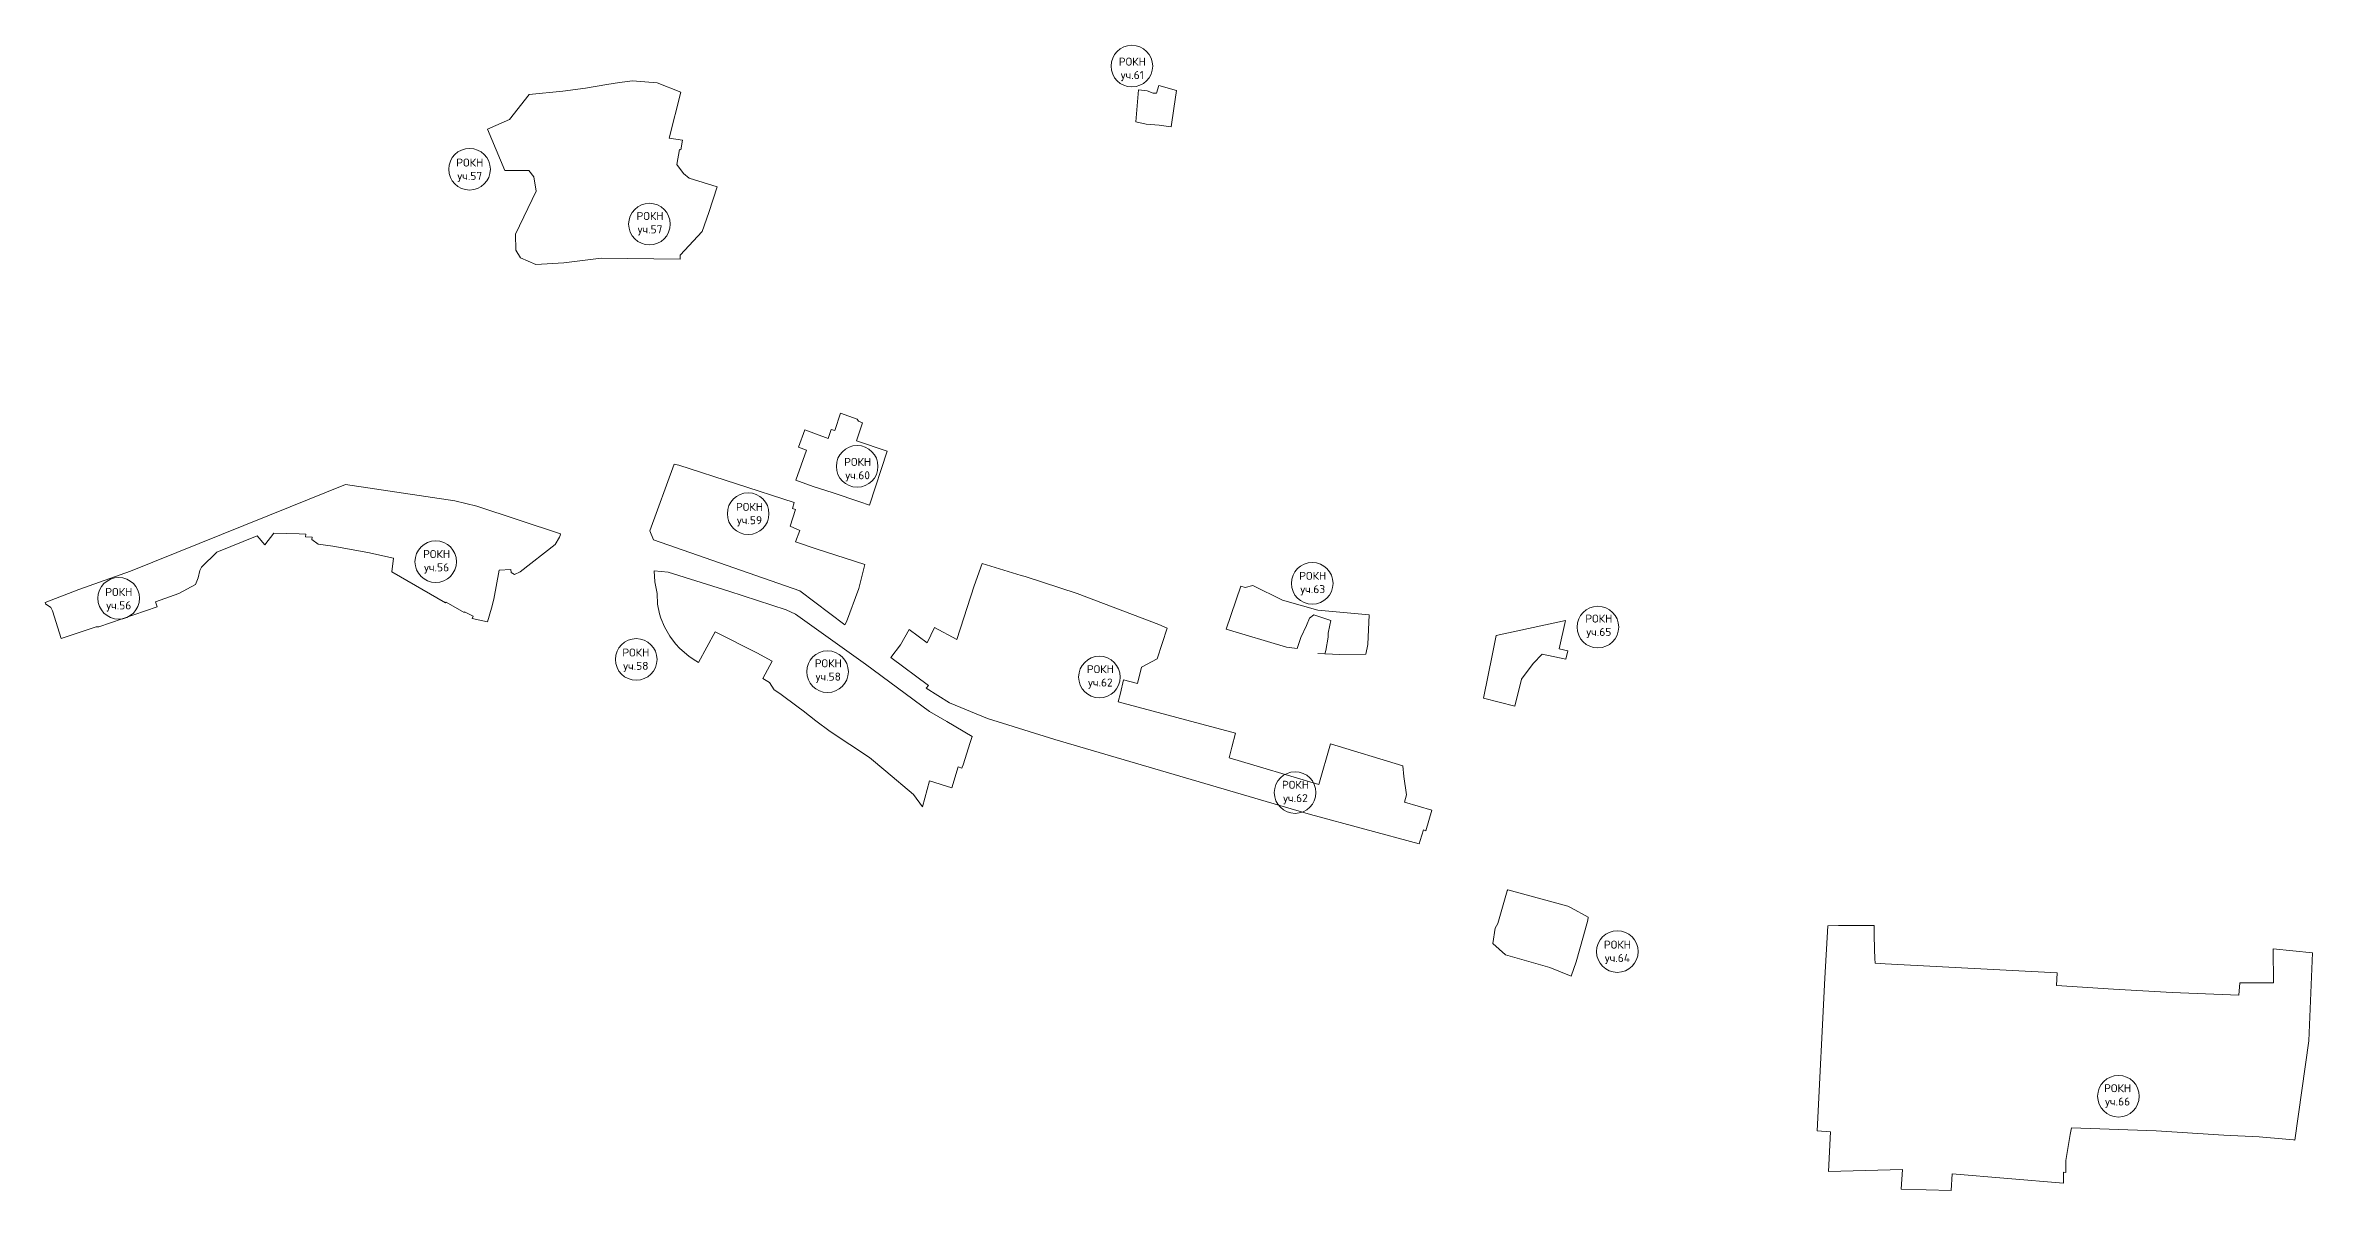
# Model space of a CAD drawing. Extents: x 1391442 to 1399821, y 354865 to 360836.
# Drawn here: x 1396376 to 1398227, y 359137 to 360073 of the extents above; entities that cross this region are included whole.
import ezdxf

# ---------------------------------------------------------------- set-up
doc = ezdxf.new("R2010")
doc.units = 0
doc.header["$MEASUREMENT"] = 0
doc.layers.add('РОКН', color=12, linetype='Continuous')
doc.styles.get("Standard").update_dxf_attribs({"font": 'simplex.shx'})

msp = doc.modelspace()

# ---------------------------------------------------------------- linework, layer by layer
at = {"layer": 'РОКН', "lineweight": 20}
for points in [[(1396799.2, 359894.9), (1396829.7, 359898.9), (1396894.3, 359898.1), (1396894.4, 359901.3), (1396912.2, 359920.7), (1396917.6, 359936.2), (1396924.5, 359957), (1396901.6, 359964.2), (1396897.1, 359967.8), (1396891.5, 359975.2), (1396893.8, 359987.5), (1396894.9, 359987.3), (1396896.2, 359995.2), (1396885.4, 359996.9), (1396894.9, 360034.2), (1396875.5, 360041.9), (1396855.4, 360043.6), (1396844.7, 360042.2), (1396834.3, 360040.5), (1396817.1, 360037.5), (1396798.6, 360035.2), (1396771, 360032.3), (1396754.9, 360012), (1396737, 360004.2), (1396751.2, 359970.4), (1396770.7, 359970.4), (1396774.7, 359965.3), (1396776.8, 359953.6), (1396759.7, 359918.3), (1396760, 359905.3), (1396764, 359899), (1396776.3, 359893.5), (1396799.2, 359894.9)], [(1397283.2, 360033.5), (1397280.5, 360033.6), (1397275.6, 360035.3), (1397268.4, 360036.3), (1397266.3, 360010), (1397274.8, 360008.2), (1397285.3, 360007.4), (1397293.1, 360006.2), (1397295.1, 360006), (1397297.4, 360020.9), (1397299.6, 360035.7), (1397285.2, 360039.9), (1397283.2, 360033.5)], [(1397025.1, 359772.2), (1397020.6, 359758), (1397017.5, 359759), (1397015, 359751.7), (1396996, 359758.6), (1396990.9, 359744.4), (1396997.4, 359742), (1396988.6, 359717.5), (1397003, 359712.4), (1397019.3, 359707.1), (1397040.9, 359699.9), (1397049, 359697.2), (1397063.3, 359741.3), (1397038.3, 359749.7), (1397043.2, 359764.4), (1397039.9, 359765.6), (1397038.8, 359767.4), (1397025.1, 359772.2)], [(1397030, 359602), (1397040.3, 359629.2), (1397045, 359648.8), (1397005.2, 359661.5), (1396988.4, 359667.1), (1396992.1, 359676.5), (1396984.1, 359680), (1396988.5, 359693.5), (1396985.9, 359694.3), (1396987.5, 359699.2), (1396893.1, 359729.8), (1396889.3, 359730.7), (1396869.6, 359676.2), (1396872.5, 359668.9), (1396992.1, 359627.2), (1397028.8, 359599.5), (1397030, 359602)], [(1396621.1, 359714.1), (1396710.3, 359700.7), (1396728.2, 359696.3), (1396796.7, 359673.8), (1396796.2, 359672.5), (1396795.7, 359670.9), (1396792.1, 359665.1), (1396763.6, 359642.6), (1396758.9, 359640.5), (1396756.2, 359642.3), (1396756.1, 359644.6), (1396746.4, 359644.2), (1396742.2, 359620.4), (1396740.1, 359613), (1396737.1, 359602), (1396724.4, 359604.7), (1396725.3, 359606.4), (1396718.3, 359610.1), (1396717.9, 359609.4), (1396703.2, 359618), (1396702.6, 359617.3), (1396658.8, 359642.7), (1396660.2, 359654), (1396639.3, 359658.4), (1396610.7, 359663.6), (1396598.8, 359665.3), (1396593.6, 359669.2), (1396593.7, 359670.9), (1396588.4, 359671.4), (1396588.7, 359673.6), (1396583.2, 359673.8), (1396562.5, 359674.3), (1396555.1, 359664.8), (1396548.9, 359672.1), (1396516, 359658.8), (1396503.4, 359646.4), (1396502.2, 359643.7), (1396500.6, 359637.9), (1396498.6, 359632.4), (1396484.9, 359625.1), (1396465.8, 359618.3), (1396467.3, 359614.2), (1396419.7, 359597.9), (1396417.3, 359597.8), (1396388.8, 359588.2), (1396381.8, 359610.9), (1396380.3, 359613.6), (1396376.2, 359616.6), (1396375.9, 359617.6), (1396403.3, 359628.2), (1396445.5, 359643.3), (1396575.9, 359695.7), (1396621.1, 359714.1)], [(1396873, 359643.5), (1396884.6, 359642.5), (1396933.9, 359626.8), (1396980.9, 359611.7), (1396988.5, 359608.2), (1397045.7, 359567.2), (1397097.9, 359528.8), (1397112, 359520.4), (1397132.8, 359508.2), (1397131.1, 359503.3), (1397125.3, 359485.2), (1397124.6, 359483.2), (1397124.4, 359482.5), (1397121.4, 359483.5), (1397116.1, 359466.4), (1397097.8, 359472.1), (1397092.2, 359450.9), (1397084.7, 359460.9), (1397062.2, 359480.1), (1397049, 359491.2), (1397016.8, 359512.4), (1397005, 359521.2), (1396994.7, 359529.3), (1396990.5, 359532.1), (1396975.7, 359543.3), (1396971.1, 359546.5), (1396967.2, 359552.4), (1396961.7, 359555.6), (1396969.3, 359569.7), (1396957, 359576.6), (1396922.8, 359593.7), (1396909.3, 359568.7), (1396904.8, 359571.5), (1396901.4, 359573.8), (1396894, 359580.2), (1396890.5, 359583.9), (1396885.8, 359590.3), (1396881.6, 359597.9), (1396878.4, 359604.9), (1396877.5, 359608.3), (1396875.8, 359616.3), (1396875.4, 359624.9), (1396873.5, 359634.5), (1396873, 359643.5)], [(1397498.6, 359423.4), (1397501.1, 359432), (1397503.2, 359431.3), (1397508.1, 359448.1), (1397485.6, 359454.6), (1397487.4, 359460.6), (1397485.1, 359475.5), (1397484.4, 359484.3), (1397425.2, 359502.3), (1397415.8, 359469), (1397342.5, 359490.8), (1397344.8, 359499.6), (1397347.8, 359510.9), (1397251.9, 359536.5), (1397253.7, 359543.6), (1397256.4, 359554.6), (1397267.7, 359551.6), (1397271.1, 359565), (1397283.7, 359571.7), (1397291.9, 359596.7), (1397285.2, 359599.6), (1397218.4, 359625.1), (1397175.9, 359639), (1397172.8, 359639.7), (1397140.9, 359649.5), (1397134.4, 359631.4), (1397120.1, 359587.6), (1397120.1, 359587.6), (1397101.9, 359597.3), (1397095.9, 359584.8), (1397081.4, 359595.5), (1397074.1, 359583.1), (1397066.4, 359572.7), (1397097, 359550), (1397095.2, 359547.7), (1397114.1, 359535.8), (1397145.2, 359523), (1397200.2, 359505.8), (1397409, 359444.6), (1397497.8, 359420.6), (1397498.6, 359423.4)], [(1397352, 359631), (1397355.5, 359630), (1397362, 359631.5), (1397386.1, 359619.7), (1397415, 359611.4), (1397457, 359607.6), (1397455.8, 359583.5), (1397454.2, 359575.5), (1397432.8, 359575.2), (1397414.9, 359576.1), (1397420.7, 359575.8), (1397420.9, 359576.7), (1397421.6, 359578.5), (1397423.4, 359589.5), (1397423.5, 359592.6), (1397424.8, 359599.1), (1397425.7, 359603.1), (1397411.7, 359607.5), (1397408.1, 359605), (1397405.7, 359599), (1397401, 359589.2), (1397398.2, 359580.2), (1397389.3, 359581.1), (1397340.2, 359596), (1397352, 359631)], [(1397550.1, 359539.5), (1397557.7, 359575.9), (1397560.5, 359590.7), (1397617.1, 359603), (1397612.1, 359579.9), (1397619, 359578.3), (1397617.4, 359571.4), (1397598, 359575.6), (1397590.9, 359567.9), (1397581.2, 359555), (1397575.7, 359533.1), (1397550.1, 359539.5)], [(1397570, 359383.2), (1397619, 359369.8), (1397621.7, 359368.3), (1397635.8, 359360.7), (1397635.4, 359358.4), (1397631.8, 359345.6), (1397625.8, 359324.4), (1397621.9, 359312.6), (1397604.3, 359319.6), (1397568.1, 359330.1), (1397557.9, 359339.3), (1397559.8, 359351.8), (1397562, 359355.7), (1397569.6, 359382.2), (1397570, 359383.2)], [(1397840.1, 359353.9), (1397869.1, 359353.9), (1397869.1, 359352.6), (1397869.2, 359346.6), (1397869.5, 359334.5), (1397869.7, 359326.9), (1397869.9, 359323.1), (1397878.2, 359322.8), (1398018.6, 359315.4), (1398018.1, 359304.9), (1398064.5, 359302.1), (1398112.5, 359299.3), (1398167.1, 359297), (1398167.7, 359307.1), (1398195.2, 359307.2), (1398195, 359334.8), (1398227.2, 359331.6), (1398224.1, 359259.9), (1398212.6, 359178.8), (1398211.7, 359178.9), (1398183.6, 359181.3), (1398154.8, 359182.9), (1398112.2, 359185.4), (1398099.6, 359186.3), (1398030.4, 359188.9), (1398029.3, 359183.2), (1398025.6, 359162.1), (1398025.7, 359152.4), (1398023.8, 359152.5), (1398023.7, 359143.7), (1397932.9, 359151.2), (1397932.2, 359137.5), (1397891.3, 359138.8), (1397892.4, 359154.7), (1397831.8, 359153.2), (1397833.5, 359185.4), (1397822.7, 359186.2), (1397828.9, 359310.9), (1397831.5, 359353.7), (1397840.1, 359353.9)]]:
    msp.add_lwpolyline(points, dxfattribs=at)
at = {"layer": 'РОКН', "lineweight": 0}
for centre in [(1397263.1, 360055.6), (1396722.3, 359971.4), (1396869.2, 359926.6), (1397038.8, 359728.8), (1396949.8, 359690.2), (1396694.7, 359651), (1396435.8, 359621.1), (1397410.4, 359633.3), (1397643.6, 359597.6), (1396858.4, 359571.2), (1397014.6, 359561.2), (1397236.6, 359556.8), (1397396.4, 359462.5), (1397659.5, 359332.7), (1398068.7, 359214.6)]:
    msp.add_circle(centre, 17, dxfattribs=at)

# ---------------------------------------------------------------- texts
at = {"layer": 'РОКН', "char_height": 6.53, "width": 6.533, "attachment_point": 2}
for s, insert in [('РОКН\\Pуч.61', (1397263.5, 360062.5)), ('РОКН\\Pуч.57', (1396722.5, 359980.1)), ('РОКН\\Pуч.57', (1396869.7, 359936.5)), ('РОКН\\Pуч.60', (1397039.2, 359735.7)), ('РОКН\\Pуч.59', (1396950.9, 359699)), ('РОКН\\Pуч.56', (1396695.4, 359660.5)), ('РОКН\\Pуч.63', (1397410.8, 359642.7)), ('РОКН\\Pуч.56', (1396435.9, 359629.5)), ('РОКН\\Pуч.65', (1397644.4, 359607.8)), ('РОКН\\Pуч.58', (1396858.1, 359580.1)), ('РОКН\\Pуч.58', (1397015.2, 359571.3)), ('РОКН\\Pуч.62', (1397237.4, 359566.5)), ('РОКН\\Pуч.62', (1397396.7, 359472.1)), ('РОКН\\Pуч.64', (1397659.6, 359341.6)), ('РОКН\\Pуч.66', (1398068, 359224.4))]:
    msp.add_mtext(s, dxfattribs=dict(at, insert=insert))

doc.saveas('drawing.dxf')
